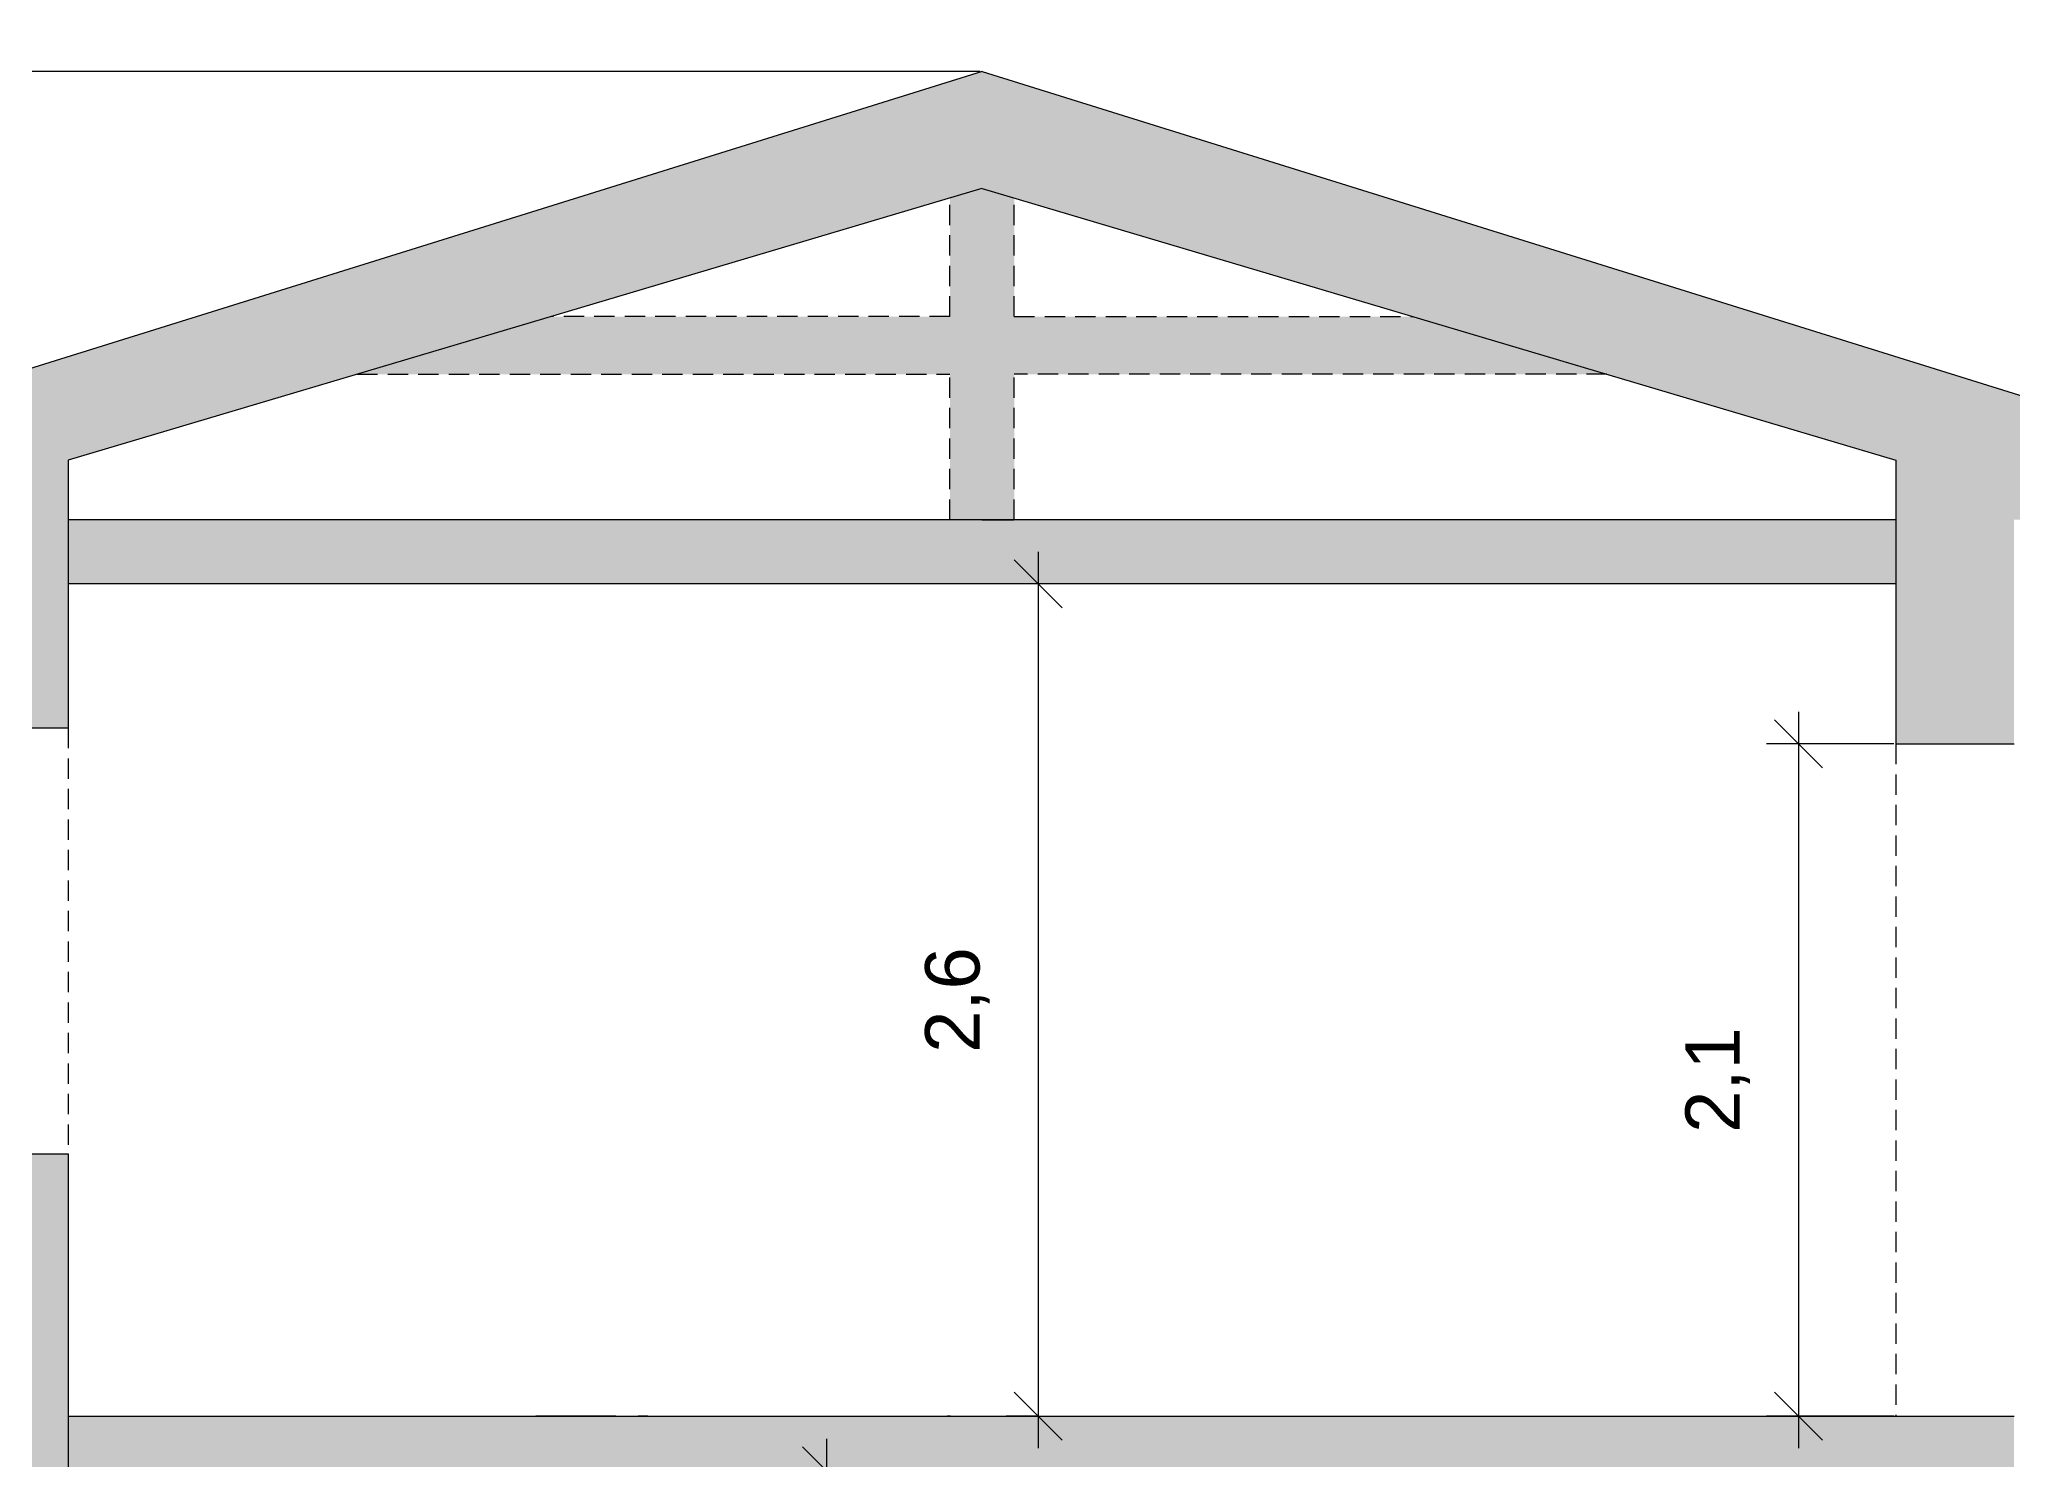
# Model space of a CAD drawing. Header units: millimetres. Extents: x -60009 to 113281, y -58228 to 411188.
# Drawn here: x 41307 to 47470, y 72122 to 76557 of the extents above; entities that cross this region are included whole.
import ezdxf

# ---------------------------------------------------------------- set-up
doc = ezdxf.new("R2010")
doc.units = ezdxf.units.MM
doc.linetypes.add('HIDDEN', pattern=[9.525, 6.35, -3.175])
doc.layers.get('0').update_dxf_attribs({"color": 1})
doc.layers.add('Grundritningar', color=1, linetype='Continuous')
doc.layers.add('Mått', color=4, linetype='Continuous')
doc.styles.get("Standard").update_dxf_attribs({"font": 'Arial.ttf', "height": 170})
doc.dimstyles.new('Egen dimension', dxfattribs={"dimscale": 10, "dimtxt": 2.5, "dimasz": 15, "dimexe": 10, "dimexo": 0.625, "dimgap": 15, "dimtad": 1, "dimlfac": 0.001, "dimtxsty": 'Standard', "dimblk": 'OBLIQUE', "dimblk1": 'OBLIQUE', "dimblk2": 'OBLIQUE', "dimcen": 20, "dimdle": 10, "dimadec": 0, "dimazin": 0, "dimtfac": 1, "dimtmove": 0, "dimatfit": 3, "dimldrblk": 'OPEN90', "dimfxl": 1, "dimarcsym": 0})
doc.dimstyles.new('ISO-25', dxfattribs={"dimscale": 10, "dimtxt": 2.5, "dimasz": 15, "dimexe": 10, "dimexo": 0.625, "dimgap": 15, "dimtad": 1, "dimlfac": 0.001, "dimtxsty": 'Standard', "dimblk": 'OBLIQUE', "dimblk1": 'OBLIQUE', "dimblk2": 'OBLIQUE', "dimcen": 20, "dimdle": 10, "dimadec": 0, "dimazin": 0, "dimtfac": 1, "dimtmove": 0, "dimatfit": 3, "dimldrblk": 'OPEN90', "dimfxl": 1, "dimarcsym": 0})

# ---------------------------------------------------------------- blocks, each defined once
blk = doc.blocks.new('_Oblique')
at = {"color": 0, "linetype": 'ByBlock', "lineweight": -2}
blk.add_line((-0.5, -0.5), (0.5, 0.5), dxfattribs=at)
blk = doc.blocks.new('*D210')
at = {"layer": 'Defpoints', "color": 0, "transparency": 16777216}
for p in [(44127, 72086.8), (43765.7, 70046.8), (44127, 70046.8)]:
    blk.add_point(p, dxfattribs=at)
at = {"layer": 'Mått', "color": 0, "lineweight": -2, "transparency": 16777216}
for p, q in [((43765.7, 72186.8), (43765.7, 69946.8)), ((44120.7, 72086.8), (43665.7, 72086.8)), ((44120.7, 70046.8), (43665.7, 70046.8))]:
    blk.add_line(p, q, dxfattribs=at)
at = {"layer": 'Mått', "color": 0, "lineweight": -2, "transparency": 16777216, "xscale": 150, "yscale": 150, "zscale": 150}
for p, rotation in [((43765.7, 72086.8), 90), ((43765.7, 70046.8), 270)]:
    blk.add_blockref('_Oblique', p, dxfattribs=dict(at, rotation=rotation))
at = {"layer": 'Mått', "color": 0, "transparency": 16777216, "insert": (43513.3, 71107.7), "char_height": 170, "attachment_point": 5, "rotation": 90}
blk.add_mtext('2,04', dxfattribs=at)
blk = doc.blocks.new('_Open90')
at = {"color": 0, "linetype": 'ByBlock', "lineweight": -2}
for p, q in [((-0.5, 0.5), (0, 0)), ((0, 0), (-1, 0)), ((0, 0), (-0.5, -0.5))]:
    blk.add_line(p, q, dxfattribs=at)
blk = doc.blocks.new('*D208')
at = {"layer": 'Defpoints', "color": 0, "transparency": 16777216}
for p in [(44427, 74856.8), (44426.7, 72256.8), (44427, 72256.8)]:
    blk.add_point(p, dxfattribs=at)
at = {"layer": 'Mått', "color": 0, "lineweight": -2, "transparency": 16777216}
for p, q in [((44426.7, 74956.8), (44426.7, 72156.8)), ((44420.7, 74856.8), (44326.7, 74856.8)), ((44420.7, 72256.8), (44326.7, 72256.8))]:
    blk.add_line(p, q, dxfattribs=at)
at = {"layer": 'Mått', "color": 0, "lineweight": -2, "transparency": 16777216, "xscale": 150, "yscale": 150, "zscale": 150}
for p, rotation in [((44426.7, 74856.8), 90), ((44426.7, 72256.8), 270)]:
    blk.add_blockref('_Oblique', p, dxfattribs=dict(at, rotation=rotation))
at = {"layer": 'Mått', "color": 0, "transparency": 16777216, "insert": (44174.3, 73556.8), "char_height": 170, "attachment_point": 5, "rotation": 90}
blk.add_mtext('2,6', dxfattribs=at)
blk = doc.blocks.new('*D212')
at = {"layer": 'Defpoints', "color": 0, "transparency": 16777216}
for p in [(44251.5, 76456.7), (38054.7, 71456.8), (41027, 71456.8)]:
    blk.add_point(p, dxfattribs=at)
at = {"layer": 'Mått', "color": 0, "lineweight": -2, "transparency": 16777216}
for p, q in [((38054.7, 76556.7), (38054.7, 71356.8)), ((44245.2, 76456.7), (37954.7, 76456.7)), ((41020.7, 71456.8), (37954.7, 71456.8))]:
    blk.add_line(p, q, dxfattribs=at)
at = {"layer": 'Mått', "color": 0, "lineweight": -2, "transparency": 16777216, "xscale": 150, "yscale": 150, "zscale": 150}
for p, rotation in [((38054.7, 76456.7), 90), ((38054.7, 71456.8), 270)]:
    blk.add_blockref('_Oblique', p, dxfattribs=dict(at, rotation=rotation))
at = {"layer": 'Mått', "color": 0, "transparency": 16777216, "insert": (37818.5, 73956.8), "char_height": 170, "attachment_point": 5, "rotation": 90}
blk.add_mtext('5', dxfattribs=at)
blk = doc.blocks.new('*D220')
at = {"layer": 'Defpoints', "color": 0, "transparency": 16777216}
for p in [(47106, 74356.8), (46801.5, 72256.8), (47106, 72256.8)]:
    blk.add_point(p, dxfattribs=at)
at = {"layer": 'Mått', "color": 0, "lineweight": -2, "transparency": 16777216}
for p, q in [((46801.5, 74456.8), (46801.5, 72156.8)), ((47099.7, 74356.8), (46701.5, 74356.8)), ((47099.7, 72256.8), (46701.5, 72256.8))]:
    blk.add_line(p, q, dxfattribs=at)
at = {"layer": 'Mått', "color": 0, "lineweight": -2, "transparency": 16777216, "xscale": 150, "yscale": 150, "zscale": 150}
for p, rotation in [((46801.5, 74356.8), 90), ((46801.5, 72256.8), 270)]:
    blk.add_blockref('_Oblique', p, dxfattribs=dict(at, rotation=rotation))
at = {"layer": 'Mått', "color": 0, "transparency": 16777216, "insert": (46549.1, 73306.8), "char_height": 170, "attachment_point": 5, "rotation": 90}
blk.add_mtext('2,1', dxfattribs=at)

msp = doc.modelspace()

# ---------------------------------------------------------------- hatches: boundary and pattern name
at = {"layer": 'Grundritningar', "ltscale": 100}
h = msp.add_hatch(color=256, dxfattribs=at)
h.dxf.hatch_style = 1
h.paths.add_polyline_path([(44251.486, 76091.383), (47105.982, 75242.979), (47105.982, 74406.799), (47105.982, 74356.799), (47475.145, 74356.799), (47475.145, 75056.799), (47775.982, 75056.799), (47775.982, 75356.799), (44251.486, 76456.703), (40726.989, 75356.799), (40726.989, 75056.799), (41026.989, 75056.799), (41026.989, 74406.799), (41096.989, 74406.799), (41396.989, 74406.799), (41396.989, 75242.979)])
h.paths.add_polyline_path([(45597.708, 75691.263), (44351.889, 75691.263), (44351.889, 76061.541), (44251.486, 76091.383), (44151.082, 76061.541), (44151.082, 75691.263), (42905.263, 75691.263), (42299.645, 75511.263), (44151.082, 75511.263), (44151.082, 75056.799), (44251.082, 75056.799), (44351.889, 75056.799), (44351.889, 75511.263), (46203.327, 75511.263)], flags=17)
h.paths.add_polyline_path([(47105.982, 75056.799), (41396.989, 75056.799), (41396.989, 74856.799), (47105.982, 74856.799)], flags=17)
h.paths.add_polyline_path([(47475.145, 72086.799), (47105.982, 72086.799), (47105.982, 71456.799), (47475.145, 71456.799)])
h.paths.add_polyline_path([(47475.145, 72256.799), (41396.989, 72256.799), (41396.989, 72086.799), (47475.145, 72086.799)])
h.paths.add_polyline_path([(47475.145, 71456.799), (47105.982, 71456.799), (47105.982, 70046.799), (47475.145, 70046.799)])
h.paths.add_polyline_path([(46276.989, 71456.799), (46176.989, 71456.799), (46176.989, 70046.799), (46276.989, 70046.799)])
h.paths.add_polyline_path([(44276.989, 71456.799), (44126.989, 71456.799), (44126.989, 70046.799), (44276.989, 70046.799)])
h.paths.add_polyline_path([(41396.989, 71456.799), (41026.989, 71456.799), (41026.989, 70046.799), (41036.989, 70046.799), (41396.989, 70046.799)])
h.paths.add_polyline_path([(41396.989, 73076.799), (41026.989, 73076.799), (41026.989, 72256.799), (41026.989, 71456.799), (41396.989, 71456.799)])
h.paths.add_polyline_path([(44276.989, 72086.799), (44126.989, 72086.799), (44126.989, 71456.799), (44276.989, 71456.799)])
h.paths.add_polyline_path([(46276.989, 72086.799), (46176.989, 72086.799), (46176.989, 71456.799), (46276.989, 71456.799)])
h.paths.add_polyline_path([(47465.145, 69946.799), (46705.145, 69946.799), (47105.145, 69646.799), (47465.145, 69646.799)])
h.paths.add_polyline_path([(47465.145, 70046.799), (41036.989, 70046.799), (41036.989, 69946.799), (41036.989, 69646.799), (41396.989, 69646.799), (41796.989, 69946.799), (47465.145, 69946.799)])

# ---------------------------------------------------------------- linework, layer by layer
at = {"layer": 'Grundritningar'}
for p, q in [((44251.486, 76456.703), (40726.989, 75356.799)), ((44251.486, 76456.703), (47775.982, 75356.799)), ((44251.082, 76091.263), (41396.989, 75242.979)), ((44251.889, 76091.263), (47105.982, 75242.979)), ((41396.989, 75242.979), (41396.989, 74406.799)), ((47105.982, 75242.979), (47105.982, 74406.799)), ((47105.982, 75236.818), (47105.982, 74356.799)), ((47105.982, 75056.799), (41396.989, 75056.799)), ((44251.082, 75056.799), (44151.082, 75056.799)), ((44251.082, 75056.799), (44351.082, 75056.799)), ((47105.982, 74856.799), (41396.989, 74856.799)), ((41026.989, 74406.799), (41396.989, 74406.799)), ((47105.982, 74356.799), (47475.145, 74356.799)), ((41026.989, 73076.799), (41396.989, 73076.799)), ((41396.989, 73076.799), (41396.989, 70046.799)), ((41396.989, 72256.799), (47475.145, 72256.799)), ((43106.989, 72256.799), (42856.989, 72256.799)), ((43057.921, 72256.799), (43067.921, 72256.799)), ((43106.989, 72256.799), (44086.989, 72256.799)), ((43106.989, 72256.799), (43206.989, 72256.799)), ((43206.989, 72256.799), (43176.989, 72256.799)), ((44086.989, 72256.799), (44206.989, 72256.799)), ((44152.463, 72256.799), (44142.463, 72256.799))]:
    msp.add_line(p, q, dxfattribs=at)
at = {"layer": 'Grundritningar', "linetype": 'HIDDEN', "ltscale": 10}
for p, q in [((44151.082, 75691.263), (44151.082, 76061.541)), ((44351.889, 75691.263), (44351.889, 76061.541)), ((44151.082, 75691.263), (42905.263, 75691.263)), ((44351.889, 75691.263), (45597.708, 75691.263)), ((42299.645, 75511.263), (44151.082, 75511.263)), ((44151.082, 75056.799), (44151.082, 75511.263)), ((46203.327, 75511.263), (44351.889, 75511.263)), ((44351.889, 75056.799), (44351.889, 75511.263)), ((41396.989, 74406.799), (41396.989, 73076.799)), ((47105.982, 74356.799), (47105.982, 72256.799))]:
    msp.add_line(p, q, dxfattribs=at)

# ---------------------------------------------------------------- dimensions: what is measured, and where the dimension line sits
at = {"layer": 'Mått'}
for base, p1, p2, picture, middle in [((38054.679, 71456.799), (44251.486, 76456.703), (41026.989, 71456.799), '*D212', (37818.52, 73956.751)), ((46801.534, 72256.799), (47105.982, 74356.799), (47105.982, 72256.799), '*D220', (46549.139, 73306.799))]:
    dim = msp.add_linear_dim(base=base, p1=p1, p2=p2, angle=90, dimstyle='Egen dimension', dxfattribs=at)
    dim.commit()
    dim.dimension.update_dxf_attribs({"geometry": picture, "text_midpoint": middle})
for base, p1, p2, picture, middle in [((44426.696, 72256.799), (44426.989, 74856.799), (44426.989, 72256.799), '*D208', (44426.696, 73556.799)), ((43765.702, 70046.799), (44126.989, 72086.799), (44126.989, 70046.799), '*D210', (43765.702, 71107.727))]:
    dim = msp.add_linear_dim(base=base, p1=p1, p2=p2, angle=270, dimstyle='ISO-25', dxfattribs=at)
    dim.commit()
    dim.dimension.update_dxf_attribs({"geometry": picture, "text_midpoint": middle, "dimtype": 160})

doc.saveas('drawing.dxf')
